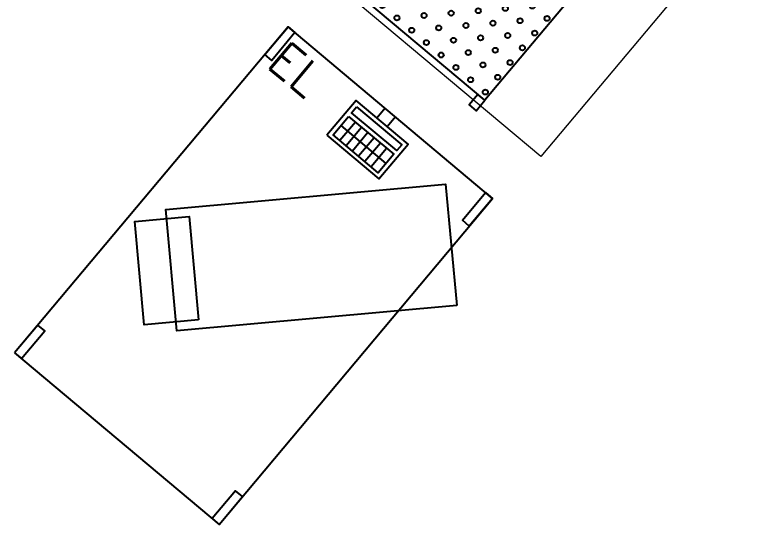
# Model space of a CAD drawing. Header units: metres. Extents: x 822482 to 822767, y 9662202 to 9662512.
# Drawn here: x 822694.648 to 822696.261, y 9662396.158 to 9662397.284 of the extents above; entities that cross this region are included whole.
import ezdxf

# ---------------------------------------------------------------- set-up
doc = ezdxf.new("R2010")
doc.units = ezdxf.units.M
doc.layers.add('20006_ARQ_1400_3PV$0$I-PONTO-ELE', color=114, linetype='Continuous', lineweight=0)
doc.layers.add('ARQ_NE_MOBILIÁRIOS', color=251, linetype='Continuous', lineweight=0)
doc.layers.add('ARQ_NE_COTAS', color=7, linetype='Continuous', true_color=0x000000)
doc.layers.add('ARQ_NE_EQUIPAMENTOS', color=7, linetype='Continuous')
doc.layers.add('ARQ_NE_INOX', color=7, linetype='Continuous', lineweight=0, true_color=0x0032c7)
doc.styles.add('20006_ARQ_1400_3PV$0$ROMANS', font='romans.shx')

# ---------------------------------------------------------------- blocks, each defined once
blk = doc.blocks.new('20006_ARQ_1400_3PV$0$IPL-001')
at = {"color": 0}
for points in [[(0, 0), (1, 0), (1, -0.37), (0, -0.37)], [(0, -0.37), (0.02, -0.37), (0.02, -0.4), (0, -0.4)], [(1, -0.37), (0.98, -0.37), (0.98, -0.4), (1, -0.4)]]:
    blk.add_lwpolyline(points, close=True, dxfattribs=at)
for centre in [(0.0119, -0.0156), (0.0544, -0.0156), (0.0969, -0.0156), (0.1394, -0.0156), (0.1819, -0.0156), (0.2244, -0.0156), (0.2668, -0.0156), (0.3093, -0.0156), (0.3518, -0.0156), (0.3943, -0.0156), (0.4368, -0.0156), (0.4792, -0.0156), (0.5217, -0.0156), (0.5642, -0.0156), (0.6067, -0.0156), (0.6492, -0.0156), (0.6917, -0.0156), (0.7341, -0.0156), (0.7766, -0.0156), (0.8191, -0.0156), (0.8616, -0.0156), (0.9041, -0.0156), (0.9465, -0.0156), (0.989, -0.0156), (0.0119, -0.0581), (0.0544, -0.0581), (0.0969, -0.0581), (0.1394, -0.0581), (0.1819, -0.0581), (0.2244, -0.0581), (0.2668, -0.0581), (0.3093, -0.0581), (0.3518, -0.0581), (0.3943, -0.0581), (0.4368, -0.0581), (0.4792, -0.0581), (0.5217, -0.0581), (0.5642, -0.0581), (0.6067, -0.0581), (0.6492, -0.0581), (0.6917, -0.0581), (0.7341, -0.0581), (0.7766, -0.0581), (0.8191, -0.0581), (0.8616, -0.0581), (0.9041, -0.0581), (0.9465, -0.0581), (0.989, -0.0581), (0.0119, -0.1006), (0.0544, -0.1006), (0.0969, -0.1006), (0.1394, -0.1006), (0.1819, -0.1006), (0.2244, -0.1006), (0.2668, -0.1006), (0.3093, -0.1006), (0.3518, -0.1006), (0.3943, -0.1006), (0.4368, -0.1006), (0.4792, -0.1006), (0.5217, -0.1006), (0.5642, -0.1006), (0.6067, -0.1006), (0.6492, -0.1006), (0.6917, -0.1006), (0.7341, -0.1006), (0.7766, -0.1006), (0.8191, -0.1006), (0.8616, -0.1006), (0.9041, -0.1006), (0.9465, -0.1006), (0.989, -0.1006), (0.0119, -0.1431), (0.0544, -0.1431), (0.0969, -0.1431), (0.1394, -0.1431), (0.1819, -0.1431), (0.2244, -0.1431), (0.2668, -0.1431), (0.3093, -0.1431), (0.3518, -0.1431), (0.3943, -0.1431), (0.4368, -0.1431), (0.4792, -0.1431), (0.5217, -0.1431), (0.5642, -0.1431), (0.6067, -0.1431), (0.6492, -0.1431), (0.6917, -0.1431), (0.7341, -0.1431), (0.7766, -0.1431), (0.8191, -0.1431), (0.8616, -0.1431), (0.9041, -0.1431), (0.9465, -0.1431), (0.989, -0.1431), (0.0119, -0.1855), (0.0544, -0.1855), (0.0969, -0.1855), (0.1394, -0.1855), (0.1819, -0.1855), (0.2244, -0.1855), (0.2668, -0.1855), (0.3093, -0.1855), (0.3518, -0.1855), (0.3943, -0.1855), (0.4368, -0.1855), (0.4792, -0.1855), (0.5217, -0.1855), (0.5642, -0.1855), (0.6067, -0.1855), (0.6492, -0.1855), (0.6917, -0.1855), (0.7341, -0.1855), (0.7766, -0.1855), (0.8191, -0.1855), (0.8616, -0.1855), (0.9041, -0.1855), (0.9465, -0.1855), (0.989, -0.1855), (0.0119, -0.228), (0.0544, -0.228), (0.0969, -0.228), (0.1394, -0.228), (0.1819, -0.228), (0.2244, -0.228), (0.2668, -0.228), (0.3093, -0.228), (0.3518, -0.228), (0.3943, -0.228), (0.4368, -0.228), (0.4792, -0.228), (0.5217, -0.228), (0.5642, -0.228), (0.6067, -0.228), (0.6492, -0.228), (0.6917, -0.228), (0.7341, -0.228), (0.7766, -0.228), (0.8191, -0.228), (0.8616, -0.228), (0.9041, -0.228), (0.9465, -0.228), (0.989, -0.228), (0.0119, -0.2705), (0.0544, -0.2705), (0.0969, -0.2705), (0.1394, -0.2705), (0.1819, -0.2705), (0.2244, -0.2705), (0.2668, -0.2705), (0.3093, -0.2705), (0.3518, -0.2705), (0.3943, -0.2705), (0.4368, -0.2705), (0.4792, -0.2705), (0.5217, -0.2705), (0.5642, -0.2705), (0.6067, -0.2705), (0.6492, -0.2705), (0.6917, -0.2705), (0.7341, -0.2705), (0.7766, -0.2705), (0.8191, -0.2705), (0.8616, -0.2705), (0.9041, -0.2705), (0.9465, -0.2705), (0.989, -0.2705), (0.0119, -0.313), (0.0544, -0.313), (0.0969, -0.313), (0.1394, -0.313), (0.1819, -0.313), (0.2244, -0.313), (0.2668, -0.313), (0.3093, -0.313), (0.3518, -0.313), (0.3943, -0.313), (0.4368, -0.313), (0.4792, -0.313), (0.5217, -0.313), (0.5642, -0.313), (0.6067, -0.313), (0.6492, -0.313), (0.6917, -0.313), (0.7341, -0.313), (0.7766, -0.313), (0.8191, -0.313), (0.8616, -0.313), (0.9041, -0.313), (0.9465, -0.313), (0.989, -0.313), (0.0119, -0.3555), (0.0544, -0.3555), (0.0969, -0.3555), (0.1394, -0.3555), (0.1819, -0.3555), (0.2244, -0.3555), (0.2668, -0.3555), (0.3093, -0.3555), (0.3518, -0.3555), (0.3943, -0.3555), (0.4368, -0.3555), (0.4792, -0.3555), (0.5217, -0.3555), (0.5642, -0.3555), (0.6067, -0.3555), (0.6492, -0.3555), (0.6917, -0.3555), (0.7341, -0.3555), (0.7766, -0.3555), (0.8191, -0.3555), (0.8616, -0.3555), (0.9041, -0.3555), (0.9465, -0.3555), (0.989, -0.3555)]:
    blk.add_circle(centre, 0.00562, dxfattribs=at)
blk = doc.blocks.new('20006_ARQ_1400_3PV$0$B-026')
at = {"color": 0, "linetype": 'ByBlock'}
for points in [[(0, -0.94), (0.59, -0.94), (0.59, 0), (0, 0)], [(0, 0), (0.02, 0), (0.02, -0.08), (0, -0.08)], [(0.57, 0), (0.59, 0), (0.59, -0.08), (0.57, -0.08)], [(0.22, -0.1283), (0.37, -0.1283), (0.37, -0.0283), (0.22, -0.0283)], [(0.2298, -0.0382), (0.36, -0.0382), (0.36, -0.0552), (0.2298, -0.0552)], [(0.2298, -0.0658), (0.36, -0.0658), (0.36, -0.119), (0.2298, -0.119)], [(0, -0.94), (0.02, -0.94), (0.02, -0.86), (0, -0.86)], [(0.57, -0.94), (0.59, -0.94), (0.59, -0.86), (0.57, -0.86)]]:
    blk.add_lwpolyline(points, close=True, dxfattribs=at)
for points in [[(0.28, 0), (0.28, -0.0283)], [(0.31, 0), (0.31, -0.0283)], [(0.2495, -0.0658), (0.2495, -0.119)], [(0.2675, -0.0658), (0.2675, -0.119)], [(0.2855, -0.0658), (0.2855, -0.119)], [(0.3035, -0.0658), (0.3035, -0.119)], [(0.3215, -0.0658), (0.3215, -0.119)], [(0.3395, -0.0658), (0.3395, -0.119)], [(0.2298, -0.0924), (0.36, -0.0924)]]:
    blk.add_lwpolyline(points, dxfattribs=at)
at = {"layer": '20006_ARQ_1400_3PV$0$I-PONTO-ELE', "color": 0, "style": '20006_ARQ_1400_3PV$0$ROMANS'}
blk.add_text('EL', height=0.075, dxfattribs=at).set_placement((0.0165, -0.0973))
blk = doc.blocks.new('*U386')
at = {"layer": 'ARQ_NE_INOX'}
blk.add_lwpolyline([(0.9, -0.7), (0, -0.7), (0, 0), (0.9, 0)], close=True, dxfattribs=at)
blk = doc.blocks.new('A$C8f1b9c42')
at = {"layer": 'ARQ_NE_EQUIPAMENTOS', "transparency": 33554687, "rotation": 180.0000000035784}
for name, p in [('20006_ARQ_1400_3PV$0$B-026', (302.9152, -240.3118)), ('20006_ARQ_1400_3PV$0$IPL-001', (303.4775, -240.837))]:
    blk.add_blockref(name, p, dxfattribs=at)
at = {"layer": 'ARQ_NE_MOBILIÁRIOS', "transparency": 33554687, "rotation": 180}
blk.add_blockref('*U386', (303.203, -241.151), dxfattribs=at)

msp = doc.modelspace()

# ---------------------------------------------------------------- linework, layer by layer
at = {"layer": 'ARQ_NE_COTAS', "color": 1}
for points in [[(822695.6251, 9662396.6417), (822695.007, 9662396.5853), (822694.9826, 9662396.8532), (822695.6007, 9662396.9096)], [(822695.0549, 9662396.6095), (822694.9349, 9662396.5985), (822694.914, 9662396.8272), (822695.034, 9662396.8381)]]:
    msp.add_lwpolyline(points, close=True, dxfattribs=at)

# ---------------------------------------------------------------- block references
at = {"ltscale": 10, "rotation": 140.0090103764572}
msp.add_blockref('A$C8f1b9c42', (822772.889, 9662018.4697), dxfattribs=at)

doc.saveas('drawing.dxf')
